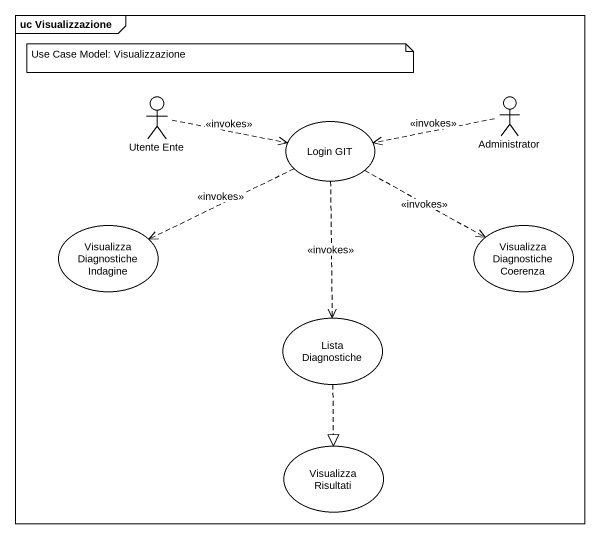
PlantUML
@startuml
mainframe uc Visualizzazione
actor "Utente Ente" as Utente_Ente
usecase "Login GIT" as Login_GIT
actor Administrator
usecase "Visualizza Diagnostiche Indagine" as Visualizza_Diagnostiche
usecase "Visualizza Diagnostiche Coerenza" as Visualizza_Diagnostiche_2
usecase "Lista Diagnostiche" as Lista_Diagnostiche
usecase "Visualizza Risultati" as Visualizza_Risultati
Utente_Ente .right.> Login_GIT : <<invokes>>
Login_GIT .left.> Visualizza_Diagnostiche : <<invokes>>
Login_GIT .right.> Visualizza_Diagnostiche_2 : <<invokes>>
Login_GIT ..> Lista_Diagnostiche : <<invokes>>
Administrator .left.> Login_GIT : <<invokes>>
Lista_Diagnostiche ..|> Visualizza_Risultati
note as N1
  Use Case Model: Visualizzazione
end note
@enduml
